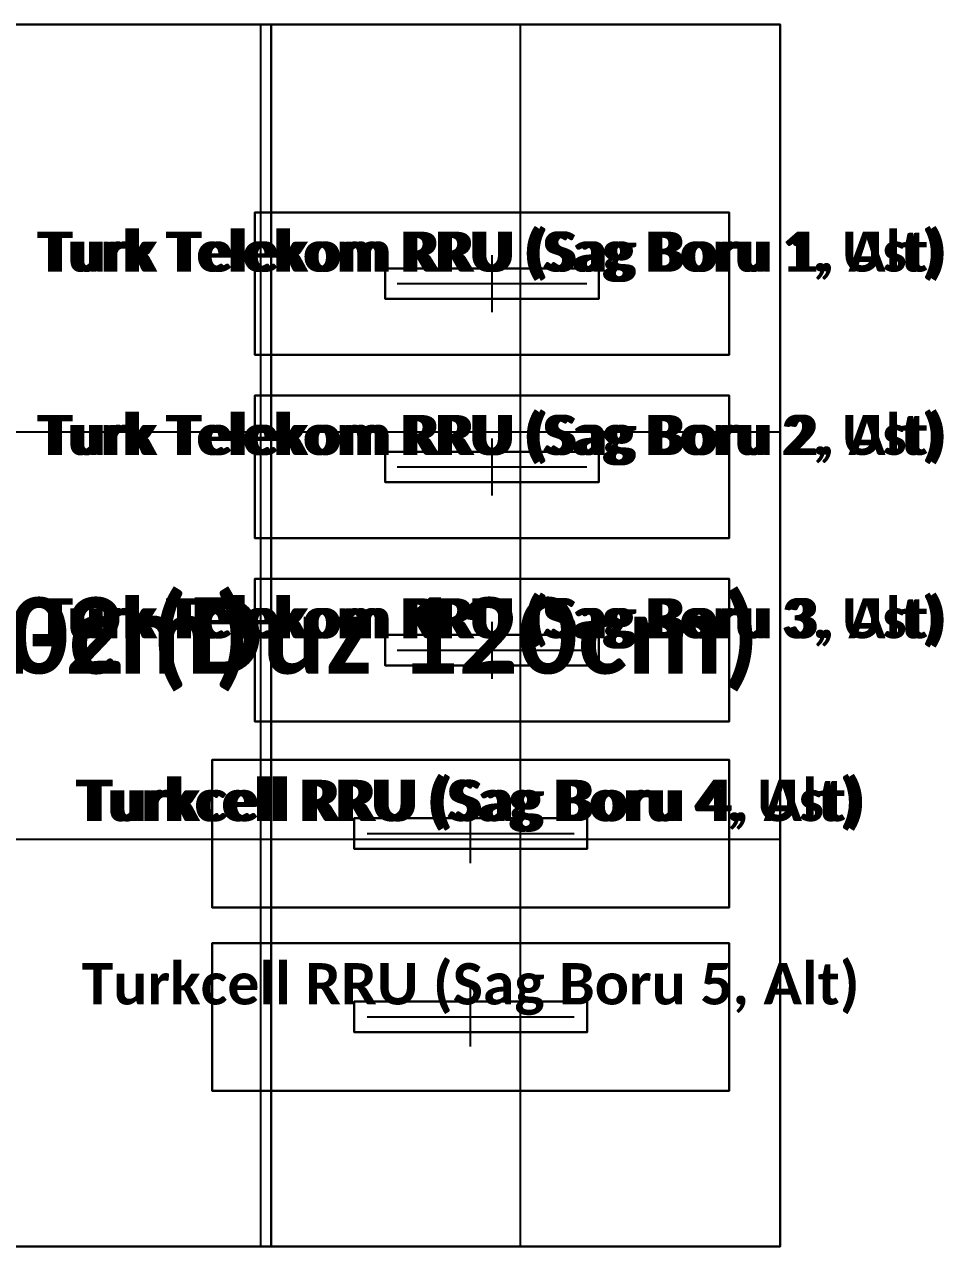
# Model space of a CAD drawing. Header units: millimetres. Extents: x -25000 to 25000, y -60388 to 35000.
# Drawn here: x -13082 to -12179, y -60256 to -59055 of the extents above; entities that cross this region are included whole.
import ezdxf
from ezdxf.enums import TextEntityAlignment as Align

# ---------------------------------------------------------------- set-up
doc = ezdxf.new("R2010")
doc.units = ezdxf.units.MM
for name, color, linetype in [('BLOK_OZEL_PLATFORM', 140, 'CONTINUOUS'), ('EKP_TURK_TELEKOM_RRU', 4, 'CONTINUOUS'), ('EKP_TURKCELL_RRU', 5, 'CONTINUOUS')]:
    doc.layers.add(name, color=color, linetype=linetype)
doc.styles.get("Standard").update_dxf_attribs({"font": 'calibrib.ttf'})

msp = doc.modelspace()

# ---------------------------------------------------------------- linework, layer by layer
at = {"layer": 'BLOK_OZEL_PLATFORM'}
for p, q in [((-12840, -59055.5, 18092), (-13860, -59055.5, 18092)), ((-12840, -59055.5, 18132), (-13860, -59055.5, 18132)), ((-12340, -59055.5, 18092), (-13360, -59055.5, 18092)), ((-12340, -59055.5, 18132), (-13360, -59055.5, 18132)), ((-12850, -60255.5, 18132), (-12850, -59055.5, 18132)), ((-12840, -60255.5, 18092), (-12840, -59055.5, 18092)), ((-12840, -60255.5, 18132), (-12840, -59055.5, 18132)), ((-12840, -59055.5, 18092), (-12840, -59055.5, 18132)), ((-12595, -60255.5, 18132), (-12595, -59055.5, 18132)), ((-12340, -60255.5, 18092), (-12340, -59055.5, 18092)), ((-12340, -60255.5, 18132), (-12340, -59055.5, 18132)), ((-12340, -59055.5, 18092), (-12340, -59055.5, 18132)), ((-13860, -59455.5, 18132), (-12840, -59455.5, 18132)), ((-13360, -59455.5, 18132), (-12340, -59455.5, 18132)), ((-13860, -59855.5, 18132), (-12840, -59855.5, 18132)), ((-13360, -59855.5, 18132), (-12340, -59855.5, 18132)), ((-13860, -60255.5, 18092), (-12840, -60255.5, 18092)), ((-13860, -60255.5, 18132), (-12840, -60255.5, 18132)), ((-13360, -60255.5, 18092), (-12340, -60255.5, 18092)), ((-13360, -60255.5, 18132), (-12340, -60255.5, 18132)), ((-12840, -60255.5, 18092), (-12840, -60255.5, 18132)), ((-12340, -60255.5, 18092), (-12340, -60255.5, 18132))]:
    msp.add_line(p, q, dxfattribs=at)
for points in [[(-13860, -60255.5, 18092), (-12840, -60255.5, 18092), (-12840, -59055.5, 18092), (-13860, -59055.5, 18092)], [(-13860, -60255.5, 18132), (-12840, -60255.5, 18132), (-12840, -59055.5, 18132), (-13860, -59055.5, 18132)], [(-13860, -59055.5, 18092), (-12840, -59055.5, 18092), (-12840, -59055.5, 18132), (-13860, -59055.5, 18132)], [(-13360, -60255.5, 18092), (-12340, -60255.5, 18092), (-12340, -59055.5, 18092), (-13360, -59055.5, 18092)], [(-13360, -60255.5, 18132), (-12340, -60255.5, 18132), (-12340, -59055.5, 18132), (-13360, -59055.5, 18132)], [(-13360, -59055.5, 18092), (-12340, -59055.5, 18092), (-12340, -59055.5, 18132), (-13360, -59055.5, 18132)], [(-12840, -60255.5, 18092), (-12840, -59055.5, 18092), (-12840, -59055.5, 18132), (-12840, -60255.5, 18132)], [(-12340, -60255.5, 18092), (-12340, -59055.5, 18092), (-12340, -59055.5, 18132), (-12340, -60255.5, 18132)], [(-13860, -60255.5, 18092), (-12840, -60255.5, 18092), (-12840, -60255.5, 18132), (-13860, -60255.5, 18132)], [(-13360, -60255.5, 18092), (-12340, -60255.5, 18092), (-12340, -60255.5, 18132), (-13360, -60255.5, 18132)]]:
    msp.add_3dface(points, dxfattribs=at)
at = {"layer": 'EKP_TURK_TELEKOM_RRU'}
for p, q in [((-12390, -59240, 18481), (-12856, -59240, 18481)), ((-12856, -59240, 18481), (-12856, -59380, 18481)), ((-12390, -59240, 18991), (-12856, -59240, 18991)), ((-12856, -59240, 18991), (-12856, -59380, 18991)), ((-12856, -59240, 18481), (-12856, -59240, 18991)), ((-12390, -59240, 19261), (-12856, -59240, 19261)), ((-12856, -59240, 19261), (-12856, -59380, 19261)), ((-12390, -59240, 19771), (-12856, -59240, 19771)), ((-12856, -59240, 19771), (-12856, -59380, 19771)), ((-12856, -59240, 19261), (-12856, -59240, 19771)), ((-12390, -59380, 18481), (-12390, -59240, 18481)), ((-12390, -59380, 18991), (-12390, -59240, 18991)), ((-12390, -59240, 18481), (-12390, -59240, 18991)), ((-12390, -59380, 19261), (-12390, -59240, 19261)), ((-12390, -59380, 19771), (-12390, -59240, 19771)), ((-12390, -59240, 19261), (-12390, -59240, 19771)), ((-12623, -59338, 18991), (-12623, -59282, 18991)), ((-12623, -59338, 19771), (-12623, -59282, 19771)), ((-12518.2, -59295, 18991), (-12727.9, -59295, 18991)), ((-12727.9, -59295, 18991), (-12727.9, -59325, 18991)), ((-12518.2, -59295, 19021), (-12727.9, -59295, 19021)), ((-12727.9, -59295, 19021), (-12727.9, -59325, 19021)), ((-12727.9, -59295, 18991), (-12727.9, -59295, 19021)), ((-12518.2, -59295, 19771), (-12727.9, -59295, 19771)), ((-12727.9, -59295, 19771), (-12727.9, -59325, 19771)), ((-12518.2, -59295, 19801), (-12727.9, -59295, 19801)), ((-12727.9, -59295, 19801), (-12727.9, -59325, 19801)), ((-12727.9, -59295, 19771), (-12727.9, -59295, 19801)), ((-12518.2, -59325, 18991), (-12518.2, -59295, 18991)), ((-12518.2, -59325, 19021), (-12518.2, -59295, 19021)), ((-12518.2, -59295, 18991), (-12518.2, -59295, 19021)), ((-12518.2, -59325, 19771), (-12518.2, -59295, 19771)), ((-12518.2, -59325, 19801), (-12518.2, -59295, 19801)), ((-12518.2, -59295, 19771), (-12518.2, -59295, 19801)), ((-12716.2, -59310, 18991), (-12529.8, -59310, 18991)), ((-12716.2, -59310, 19771), (-12529.8, -59310, 19771)), ((-12727.9, -59325, 18991), (-12518.2, -59325, 18991)), ((-12727.9, -59325, 19021), (-12518.2, -59325, 19021)), ((-12727.9, -59325, 18991), (-12727.9, -59325, 19021)), ((-12727.9, -59325, 19771), (-12518.2, -59325, 19771)), ((-12727.9, -59325, 19801), (-12518.2, -59325, 19801)), ((-12727.9, -59325, 19771), (-12727.9, -59325, 19801)), ((-12518.2, -59325, 18991), (-12518.2, -59325, 19021)), ((-12518.2, -59325, 19771), (-12518.2, -59325, 19801)), ((-12856, -59380, 18481), (-12390, -59380, 18481)), ((-12856, -59380, 18991), (-12390, -59380, 18991)), ((-12856, -59380, 18481), (-12856, -59380, 18991)), ((-12856, -59380, 19261), (-12390, -59380, 19261)), ((-12856, -59380, 19771), (-12390, -59380, 19771)), ((-12856, -59380, 19261), (-12856, -59380, 19771)), ((-12390, -59380, 18481), (-12390, -59380, 18991)), ((-12390, -59380, 19261), (-12390, -59380, 19771)), ((-12390, -59420, 18481), (-12856, -59420, 18481)), ((-12856, -59420, 18481), (-12856, -59560, 18481)), ((-12390, -59420, 18991), (-12856, -59420, 18991)), ((-12856, -59420, 18991), (-12856, -59560, 18991)), ((-12856, -59420, 18481), (-12856, -59420, 18991)), ((-12390, -59420, 19261), (-12856, -59420, 19261)), ((-12856, -59420, 19261), (-12856, -59560, 19261)), ((-12390, -59420, 19771), (-12856, -59420, 19771)), ((-12856, -59420, 19771), (-12856, -59560, 19771)), ((-12856, -59420, 19261), (-12856, -59420, 19771)), ((-12390, -59560, 18481), (-12390, -59420, 18481)), ((-12390, -59560, 18991), (-12390, -59420, 18991)), ((-12390, -59420, 18481), (-12390, -59420, 18991)), ((-12390, -59560, 19261), (-12390, -59420, 19261)), ((-12390, -59560, 19771), (-12390, -59420, 19771)), ((-12390, -59420, 19261), (-12390, -59420, 19771)), ((-12623, -59518, 18991), (-12623, -59462, 18991)), ((-12623, -59518, 19771), (-12623, -59462, 19771)), ((-12518.2, -59475, 18991), (-12727.9, -59475, 18991)), ((-12727.9, -59475, 18991), (-12727.9, -59505, 18991)), ((-12518.2, -59475, 19021), (-12727.9, -59475, 19021)), ((-12727.9, -59475, 19021), (-12727.9, -59505, 19021)), ((-12727.9, -59475, 18991), (-12727.9, -59475, 19021)), ((-12518.2, -59475, 19771), (-12727.9, -59475, 19771)), ((-12727.9, -59475, 19771), (-12727.9, -59505, 19771)), ((-12518.2, -59475, 19801), (-12727.9, -59475, 19801)), ((-12727.9, -59475, 19801), (-12727.9, -59505, 19801)), ((-12727.9, -59475, 19771), (-12727.9, -59475, 19801)), ((-12518.2, -59505, 18991), (-12518.2, -59475, 18991)), ((-12518.2, -59505, 19021), (-12518.2, -59475, 19021)), ((-12518.2, -59475, 18991), (-12518.2, -59475, 19021)), ((-12518.2, -59505, 19771), (-12518.2, -59475, 19771)), ((-12518.2, -59505, 19801), (-12518.2, -59475, 19801)), ((-12518.2, -59475, 19771), (-12518.2, -59475, 19801)), ((-12716.2, -59490, 18991), (-12529.8, -59490, 18991)), ((-12716.2, -59490, 19771), (-12529.8, -59490, 19771)), ((-12727.9, -59505, 18991), (-12518.2, -59505, 18991)), ((-12727.9, -59505, 19021), (-12518.2, -59505, 19021)), ((-12727.9, -59505, 18991), (-12727.9, -59505, 19021)), ((-12727.9, -59505, 19771), (-12518.2, -59505, 19771)), ((-12727.9, -59505, 19801), (-12518.2, -59505, 19801)), ((-12727.9, -59505, 19771), (-12727.9, -59505, 19801)), ((-12518.2, -59505, 18991), (-12518.2, -59505, 19021)), ((-12518.2, -59505, 19771), (-12518.2, -59505, 19801)), ((-12856, -59560, 18481), (-12390, -59560, 18481)), ((-12856, -59560, 18991), (-12390, -59560, 18991)), ((-12856, -59560, 18481), (-12856, -59560, 18991)), ((-12856, -59560, 19261), (-12390, -59560, 19261)), ((-12856, -59560, 19771), (-12390, -59560, 19771)), ((-12856, -59560, 19261), (-12856, -59560, 19771)), ((-12390, -59560, 18481), (-12390, -59560, 18991)), ((-12390, -59560, 19261), (-12390, -59560, 19771)), ((-12390, -59600, 18481), (-12856, -59600, 18481)), ((-12856, -59600, 18481), (-12856, -59740, 18481)), ((-12390, -59600, 18991), (-12856, -59600, 18991)), ((-12856, -59600, 18991), (-12856, -59740, 18991)), ((-12856, -59600, 18481), (-12856, -59600, 18991)), ((-12390, -59600, 19261), (-12856, -59600, 19261)), ((-12856, -59600, 19261), (-12856, -59740, 19261)), ((-12390, -59600, 19771), (-12856, -59600, 19771)), ((-12856, -59600, 19771), (-12856, -59740, 19771)), ((-12856, -59600, 19261), (-12856, -59600, 19771)), ((-12390, -59740, 18481), (-12390, -59600, 18481)), ((-12390, -59740, 18991), (-12390, -59600, 18991)), ((-12390, -59600, 18481), (-12390, -59600, 18991)), ((-12390, -59740, 19261), (-12390, -59600, 19261)), ((-12390, -59740, 19771), (-12390, -59600, 19771)), ((-12390, -59600, 19261), (-12390, -59600, 19771)), ((-12623, -59698, 18991), (-12623, -59642, 18991)), ((-12623, -59698, 19771), (-12623, -59642, 19771)), ((-12518.2, -59655, 18991), (-12727.9, -59655, 18991)), ((-12727.9, -59655, 18991), (-12727.9, -59685, 18991)), ((-12518.2, -59655, 19021), (-12727.9, -59655, 19021)), ((-12727.9, -59655, 19021), (-12727.9, -59685, 19021)), ((-12727.9, -59655, 18991), (-12727.9, -59655, 19021)), ((-12518.2, -59655, 19771), (-12727.9, -59655, 19771)), ((-12727.9, -59655, 19771), (-12727.9, -59685, 19771)), ((-12518.2, -59655, 19801), (-12727.9, -59655, 19801)), ((-12727.9, -59655, 19801), (-12727.9, -59685, 19801)), ((-12727.9, -59655, 19771), (-12727.9, -59655, 19801)), ((-12518.2, -59685, 18991), (-12518.2, -59655, 18991)), ((-12518.2, -59685, 19021), (-12518.2, -59655, 19021)), ((-12518.2, -59655, 18991), (-12518.2, -59655, 19021)), ((-12518.2, -59685, 19771), (-12518.2, -59655, 19771)), ((-12518.2, -59685, 19801), (-12518.2, -59655, 19801)), ((-12518.2, -59655, 19771), (-12518.2, -59655, 19801)), ((-12716.2, -59670, 18991), (-12529.8, -59670, 18991)), ((-12716.2, -59670, 19771), (-12529.8, -59670, 19771)), ((-12727.9, -59685, 18991), (-12518.2, -59685, 18991)), ((-12727.9, -59685, 19021), (-12518.2, -59685, 19021)), ((-12727.9, -59685, 18991), (-12727.9, -59685, 19021)), ((-12727.9, -59685, 19771), (-12518.2, -59685, 19771)), ((-12727.9, -59685, 19801), (-12518.2, -59685, 19801)), ((-12727.9, -59685, 19771), (-12727.9, -59685, 19801)), ((-12518.2, -59685, 18991), (-12518.2, -59685, 19021)), ((-12518.2, -59685, 19771), (-12518.2, -59685, 19801)), ((-12856, -59740, 18481), (-12390, -59740, 18481)), ((-12856, -59740, 18991), (-12390, -59740, 18991)), ((-12856, -59740, 18481), (-12856, -59740, 18991)), ((-12856, -59740, 19261), (-12390, -59740, 19261)), ((-12856, -59740, 19771), (-12390, -59740, 19771)), ((-12856, -59740, 19261), (-12856, -59740, 19771)), ((-12390, -59740, 18481), (-12390, -59740, 18991)), ((-12390, -59740, 19261), (-12390, -59740, 19771))]:
    msp.add_line(p, q, dxfattribs=at)
for points in [[(-12856, -59380, 18481), (-12390, -59380, 18481), (-12390, -59240, 18481), (-12856, -59240, 18481)], [(-12856, -59380, 18991), (-12390, -59380, 18991), (-12390, -59240, 18991), (-12856, -59240, 18991)], [(-12856, -59240, 18481), (-12390, -59240, 18481), (-12390, -59240, 18991), (-12856, -59240, 18991)], [(-12856, -59380, 18481), (-12856, -59240, 18481), (-12856, -59240, 18991), (-12856, -59380, 18991)], [(-12856, -59380, 19261), (-12390, -59380, 19261), (-12390, -59240, 19261), (-12856, -59240, 19261)], [(-12856, -59380, 19771), (-12390, -59380, 19771), (-12390, -59240, 19771), (-12856, -59240, 19771)], [(-12856, -59240, 19261), (-12390, -59240, 19261), (-12390, -59240, 19771), (-12856, -59240, 19771)], [(-12856, -59380, 19261), (-12856, -59240, 19261), (-12856, -59240, 19771), (-12856, -59380, 19771)], [(-12390, -59380, 18481), (-12390, -59240, 18481), (-12390, -59240, 18991), (-12390, -59380, 18991)], [(-12390, -59380, 19261), (-12390, -59240, 19261), (-12390, -59240, 19771), (-12390, -59380, 19771)], [(-12727.9, -59325, 18991), (-12518.2, -59325, 18991), (-12518.2, -59295, 18991), (-12727.9, -59295, 18991)], [(-12727.9, -59325, 19021), (-12518.2, -59325, 19021), (-12518.2, -59295, 19021), (-12727.9, -59295, 19021)], [(-12727.9, -59295, 18991), (-12518.2, -59295, 18991), (-12518.2, -59295, 19021), (-12727.9, -59295, 19021)], [(-12727.9, -59325, 18991), (-12727.9, -59295, 18991), (-12727.9, -59295, 19021), (-12727.9, -59325, 19021)], [(-12727.9, -59325, 19771), (-12518.2, -59325, 19771), (-12518.2, -59295, 19771), (-12727.9, -59295, 19771)], [(-12727.9, -59325, 19801), (-12518.2, -59325, 19801), (-12518.2, -59295, 19801), (-12727.9, -59295, 19801)], [(-12727.9, -59295, 19771), (-12518.2, -59295, 19771), (-12518.2, -59295, 19801), (-12727.9, -59295, 19801)], [(-12727.9, -59325, 19771), (-12727.9, -59295, 19771), (-12727.9, -59295, 19801), (-12727.9, -59325, 19801)], [(-12518.2, -59325, 18991), (-12518.2, -59295, 18991), (-12518.2, -59295, 19021), (-12518.2, -59325, 19021)], [(-12518.2, -59325, 19771), (-12518.2, -59295, 19771), (-12518.2, -59295, 19801), (-12518.2, -59325, 19801)], [(-12727.9, -59325, 18991), (-12518.2, -59325, 18991), (-12518.2, -59325, 19021), (-12727.9, -59325, 19021)], [(-12727.9, -59325, 19771), (-12518.2, -59325, 19771), (-12518.2, -59325, 19801), (-12727.9, -59325, 19801)], [(-12856, -59380, 18481), (-12390, -59380, 18481), (-12390, -59380, 18991), (-12856, -59380, 18991)], [(-12856, -59380, 19261), (-12390, -59380, 19261), (-12390, -59380, 19771), (-12856, -59380, 19771)], [(-12856, -59560, 18481), (-12390, -59560, 18481), (-12390, -59420, 18481), (-12856, -59420, 18481)], [(-12856, -59560, 18991), (-12390, -59560, 18991), (-12390, -59420, 18991), (-12856, -59420, 18991)], [(-12856, -59420, 18481), (-12390, -59420, 18481), (-12390, -59420, 18991), (-12856, -59420, 18991)], [(-12856, -59560, 18481), (-12856, -59420, 18481), (-12856, -59420, 18991), (-12856, -59560, 18991)], [(-12856, -59560, 19261), (-12390, -59560, 19261), (-12390, -59420, 19261), (-12856, -59420, 19261)], [(-12856, -59560, 19771), (-12390, -59560, 19771), (-12390, -59420, 19771), (-12856, -59420, 19771)], [(-12856, -59420, 19261), (-12390, -59420, 19261), (-12390, -59420, 19771), (-12856, -59420, 19771)], [(-12856, -59560, 19261), (-12856, -59420, 19261), (-12856, -59420, 19771), (-12856, -59560, 19771)], [(-12390, -59560, 18481), (-12390, -59420, 18481), (-12390, -59420, 18991), (-12390, -59560, 18991)], [(-12390, -59560, 19261), (-12390, -59420, 19261), (-12390, -59420, 19771), (-12390, -59560, 19771)], [(-12727.9, -59505, 18991), (-12518.2, -59505, 18991), (-12518.2, -59475, 18991), (-12727.9, -59475, 18991)], [(-12727.9, -59505, 19021), (-12518.2, -59505, 19021), (-12518.2, -59475, 19021), (-12727.9, -59475, 19021)], [(-12727.9, -59475, 18991), (-12518.2, -59475, 18991), (-12518.2, -59475, 19021), (-12727.9, -59475, 19021)], [(-12727.9, -59505, 18991), (-12727.9, -59475, 18991), (-12727.9, -59475, 19021), (-12727.9, -59505, 19021)], [(-12727.9, -59505, 19771), (-12518.2, -59505, 19771), (-12518.2, -59475, 19771), (-12727.9, -59475, 19771)], [(-12727.9, -59505, 19801), (-12518.2, -59505, 19801), (-12518.2, -59475, 19801), (-12727.9, -59475, 19801)], [(-12727.9, -59475, 19771), (-12518.2, -59475, 19771), (-12518.2, -59475, 19801), (-12727.9, -59475, 19801)], [(-12727.9, -59505, 19771), (-12727.9, -59475, 19771), (-12727.9, -59475, 19801), (-12727.9, -59505, 19801)], [(-12518.2, -59505, 18991), (-12518.2, -59475, 18991), (-12518.2, -59475, 19021), (-12518.2, -59505, 19021)], [(-12518.2, -59505, 19771), (-12518.2, -59475, 19771), (-12518.2, -59475, 19801), (-12518.2, -59505, 19801)], [(-12727.9, -59505, 18991), (-12518.2, -59505, 18991), (-12518.2, -59505, 19021), (-12727.9, -59505, 19021)], [(-12727.9, -59505, 19771), (-12518.2, -59505, 19771), (-12518.2, -59505, 19801), (-12727.9, -59505, 19801)], [(-12856, -59560, 18481), (-12390, -59560, 18481), (-12390, -59560, 18991), (-12856, -59560, 18991)], [(-12856, -59560, 19261), (-12390, -59560, 19261), (-12390, -59560, 19771), (-12856, -59560, 19771)], [(-12856, -59740, 18481), (-12390, -59740, 18481), (-12390, -59600, 18481), (-12856, -59600, 18481)], [(-12856, -59740, 18991), (-12390, -59740, 18991), (-12390, -59600, 18991), (-12856, -59600, 18991)], [(-12856, -59600, 18481), (-12390, -59600, 18481), (-12390, -59600, 18991), (-12856, -59600, 18991)], [(-12856, -59740, 18481), (-12856, -59600, 18481), (-12856, -59600, 18991), (-12856, -59740, 18991)], [(-12856, -59740, 19261), (-12390, -59740, 19261), (-12390, -59600, 19261), (-12856, -59600, 19261)], [(-12856, -59740, 19771), (-12390, -59740, 19771), (-12390, -59600, 19771), (-12856, -59600, 19771)], [(-12856, -59600, 19261), (-12390, -59600, 19261), (-12390, -59600, 19771), (-12856, -59600, 19771)], [(-12856, -59740, 19261), (-12856, -59600, 19261), (-12856, -59600, 19771), (-12856, -59740, 19771)], [(-12390, -59740, 18481), (-12390, -59600, 18481), (-12390, -59600, 18991), (-12390, -59740, 18991)], [(-12390, -59740, 19261), (-12390, -59600, 19261), (-12390, -59600, 19771), (-12390, -59740, 19771)], [(-12727.9, -59685, 18991), (-12518.2, -59685, 18991), (-12518.2, -59655, 18991), (-12727.9, -59655, 18991)], [(-12727.9, -59685, 19021), (-12518.2, -59685, 19021), (-12518.2, -59655, 19021), (-12727.9, -59655, 19021)], [(-12727.9, -59655, 18991), (-12518.2, -59655, 18991), (-12518.2, -59655, 19021), (-12727.9, -59655, 19021)], [(-12727.9, -59685, 18991), (-12727.9, -59655, 18991), (-12727.9, -59655, 19021), (-12727.9, -59685, 19021)], [(-12727.9, -59685, 19771), (-12518.2, -59685, 19771), (-12518.2, -59655, 19771), (-12727.9, -59655, 19771)], [(-12727.9, -59685, 19801), (-12518.2, -59685, 19801), (-12518.2, -59655, 19801), (-12727.9, -59655, 19801)], [(-12727.9, -59655, 19771), (-12518.2, -59655, 19771), (-12518.2, -59655, 19801), (-12727.9, -59655, 19801)], [(-12727.9, -59685, 19771), (-12727.9, -59655, 19771), (-12727.9, -59655, 19801), (-12727.9, -59685, 19801)], [(-12518.2, -59685, 18991), (-12518.2, -59655, 18991), (-12518.2, -59655, 19021), (-12518.2, -59685, 19021)], [(-12518.2, -59685, 19771), (-12518.2, -59655, 19771), (-12518.2, -59655, 19801), (-12518.2, -59685, 19801)], [(-12727.9, -59685, 18991), (-12518.2, -59685, 18991), (-12518.2, -59685, 19021), (-12727.9, -59685, 19021)], [(-12727.9, -59685, 19771), (-12518.2, -59685, 19771), (-12518.2, -59685, 19801), (-12727.9, -59685, 19801)], [(-12856, -59740, 18481), (-12390, -59740, 18481), (-12390, -59740, 18991), (-12856, -59740, 18991)], [(-12856, -59740, 19261), (-12390, -59740, 19261), (-12390, -59740, 19771), (-12856, -59740, 19771)]]:
    msp.add_3dface(points, dxfattribs=at)
at = {"layer": 'EKP_TURKCELL_RRU'}
for p, q in [((-12390, -59777.5, 18454.5), (-12898, -59777.5, 18454.5)), ((-12898, -59777.5, 18454.5), (-12898, -59922.5, 18454.5)), ((-12390, -59777.5, 19017.5), (-12898, -59777.5, 19017.5)), ((-12898, -59777.5, 19017.5), (-12898, -59922.5, 19017.5)), ((-12898, -59777.5, 18454.5), (-12898, -59777.5, 19017.5)), ((-12390, -59777.5, 19234.5), (-12898, -59777.5, 19234.5)), ((-12898, -59777.5, 19234.5), (-12898, -59922.5, 19234.5)), ((-12390, -59777.5, 19797.5), (-12898, -59777.5, 19797.5)), ((-12898, -59777.5, 19797.5), (-12898, -59922.5, 19797.5)), ((-12898, -59777.5, 19234.5), (-12898, -59777.5, 19797.5)), ((-12390, -59922.5, 18454.5), (-12390, -59777.5, 18454.5)), ((-12390, -59922.5, 19017.5), (-12390, -59777.5, 19017.5)), ((-12390, -59777.5, 18454.5), (-12390, -59777.5, 19017.5)), ((-12390, -59922.5, 19234.5), (-12390, -59777.5, 19234.5)), ((-12390, -59922.5, 19797.5), (-12390, -59777.5, 19797.5)), ((-12390, -59777.5, 19234.5), (-12390, -59777.5, 19797.5)), ((-12644, -59879, 19017.5), (-12644, -59821, 19017.5)), ((-12644, -59879, 19797.5), (-12644, -59821, 19797.5)), ((-12529.7, -59835, 19017.5), (-12758.3, -59835, 19017.5)), ((-12758.3, -59835, 19017.5), (-12758.3, -59865, 19017.5)), ((-12529.7, -59835, 19047.5), (-12758.3, -59835, 19047.5)), ((-12758.3, -59835, 19047.5), (-12758.3, -59865, 19047.5)), ((-12758.3, -59835, 19017.5), (-12758.3, -59835, 19047.5)), ((-12529.7, -59835, 19797.5), (-12758.3, -59835, 19797.5)), ((-12758.3, -59835, 19797.5), (-12758.3, -59865, 19797.5)), ((-12529.7, -59835, 19827.5), (-12758.3, -59835, 19827.5)), ((-12758.3, -59835, 19827.5), (-12758.3, -59865, 19827.5)), ((-12758.3, -59835, 19797.5), (-12758.3, -59835, 19827.5)), ((-12529.7, -59865, 19017.5), (-12529.7, -59835, 19017.5)), ((-12529.7, -59865, 19047.5), (-12529.7, -59835, 19047.5)), ((-12529.7, -59835, 19017.5), (-12529.7, -59835, 19047.5)), ((-12529.7, -59865, 19797.5), (-12529.7, -59835, 19797.5)), ((-12529.7, -59865, 19827.5), (-12529.7, -59835, 19827.5)), ((-12529.7, -59835, 19797.5), (-12529.7, -59835, 19827.5)), ((-12745.6, -59850, 19017.5), (-12542.4, -59850, 19017.5)), ((-12745.6, -59850, 19797.5), (-12542.4, -59850, 19797.5)), ((-12758.3, -59865, 19017.5), (-12529.7, -59865, 19017.5)), ((-12758.3, -59865, 19047.5), (-12529.7, -59865, 19047.5)), ((-12758.3, -59865, 19017.5), (-12758.3, -59865, 19047.5)), ((-12758.3, -59865, 19797.5), (-12529.7, -59865, 19797.5)), ((-12758.3, -59865, 19827.5), (-12529.7, -59865, 19827.5)), ((-12758.3, -59865, 19797.5), (-12758.3, -59865, 19827.5)), ((-12529.7, -59865, 19017.5), (-12529.7, -59865, 19047.5)), ((-12529.7, -59865, 19797.5), (-12529.7, -59865, 19827.5)), ((-12898, -59922.5, 18454.5), (-12390, -59922.5, 18454.5)), ((-12898, -59922.5, 19017.5), (-12390, -59922.5, 19017.5)), ((-12898, -59922.5, 18454.5), (-12898, -59922.5, 19017.5)), ((-12898, -59922.5, 19234.5), (-12390, -59922.5, 19234.5)), ((-12898, -59922.5, 19797.5), (-12390, -59922.5, 19797.5)), ((-12898, -59922.5, 19234.5), (-12898, -59922.5, 19797.5)), ((-12390, -59922.5, 18454.5), (-12390, -59922.5, 19017.5)), ((-12390, -59922.5, 19234.5), (-12390, -59922.5, 19797.5)), ((-12390, -59957.5, 18454.5), (-12898, -59957.5, 18454.5)), ((-12898, -59957.5, 18454.5), (-12898, -60102.5, 18454.5)), ((-12390, -59957.5, 19017.5), (-12898, -59957.5, 19017.5)), ((-12898, -59957.5, 19017.5), (-12898, -60102.5, 19017.5)), ((-12898, -59957.5, 18454.5), (-12898, -59957.5, 19017.5)), ((-12390, -60102.5, 18454.5), (-12390, -59957.5, 18454.5)), ((-12390, -60102.5, 19017.5), (-12390, -59957.5, 19017.5)), ((-12390, -59957.5, 18454.5), (-12390, -59957.5, 19017.5)), ((-12644, -60059, 19017.5), (-12644, -60001, 19017.5)), ((-12529.7, -60015, 19017.5), (-12758.3, -60015, 19017.5)), ((-12758.3, -60015, 19017.5), (-12758.3, -60045, 19017.5)), ((-12529.7, -60015, 19047.5), (-12758.3, -60015, 19047.5)), ((-12758.3, -60015, 19047.5), (-12758.3, -60045, 19047.5)), ((-12758.3, -60015, 19017.5), (-12758.3, -60015, 19047.5)), ((-12529.7, -60045, 19017.5), (-12529.7, -60015, 19017.5)), ((-12529.7, -60045, 19047.5), (-12529.7, -60015, 19047.5)), ((-12529.7, -60015, 19017.5), (-12529.7, -60015, 19047.5)), ((-12745.6, -60030, 19017.5), (-12542.4, -60030, 19017.5)), ((-12758.3, -60045, 19017.5), (-12529.7, -60045, 19017.5)), ((-12758.3, -60045, 19047.5), (-12529.7, -60045, 19047.5)), ((-12758.3, -60045, 19017.5), (-12758.3, -60045, 19047.5)), ((-12529.7, -60045, 19017.5), (-12529.7, -60045, 19047.5)), ((-12898, -60102.5, 18454.5), (-12390, -60102.5, 18454.5)), ((-12898, -60102.5, 19017.5), (-12390, -60102.5, 19017.5)), ((-12898, -60102.5, 18454.5), (-12898, -60102.5, 19017.5)), ((-12390, -60102.5, 18454.5), (-12390, -60102.5, 19017.5))]:
    msp.add_line(p, q, dxfattribs=at)
for points in [[(-12898, -59922.5, 18454.5), (-12390, -59922.5, 18454.5), (-12390, -59777.5, 18454.5), (-12898, -59777.5, 18454.5)], [(-12898, -59922.5, 19017.5), (-12390, -59922.5, 19017.5), (-12390, -59777.5, 19017.5), (-12898, -59777.5, 19017.5)], [(-12898, -59777.5, 18454.5), (-12390, -59777.5, 18454.5), (-12390, -59777.5, 19017.5), (-12898, -59777.5, 19017.5)], [(-12898, -59922.5, 18454.5), (-12898, -59777.5, 18454.5), (-12898, -59777.5, 19017.5), (-12898, -59922.5, 19017.5)], [(-12898, -59922.5, 19234.5), (-12390, -59922.5, 19234.5), (-12390, -59777.5, 19234.5), (-12898, -59777.5, 19234.5)], [(-12898, -59922.5, 19797.5), (-12390, -59922.5, 19797.5), (-12390, -59777.5, 19797.5), (-12898, -59777.5, 19797.5)], [(-12898, -59777.5, 19234.5), (-12390, -59777.5, 19234.5), (-12390, -59777.5, 19797.5), (-12898, -59777.5, 19797.5)], [(-12898, -59922.5, 19234.5), (-12898, -59777.5, 19234.5), (-12898, -59777.5, 19797.5), (-12898, -59922.5, 19797.5)], [(-12390, -59922.5, 18454.5), (-12390, -59777.5, 18454.5), (-12390, -59777.5, 19017.5), (-12390, -59922.5, 19017.5)], [(-12390, -59922.5, 19234.5), (-12390, -59777.5, 19234.5), (-12390, -59777.5, 19797.5), (-12390, -59922.5, 19797.5)], [(-12758.3, -59865, 19017.5), (-12529.7, -59865, 19017.5), (-12529.7, -59835, 19017.5), (-12758.3, -59835, 19017.5)], [(-12758.3, -59865, 19047.5), (-12529.7, -59865, 19047.5), (-12529.7, -59835, 19047.5), (-12758.3, -59835, 19047.5)], [(-12758.3, -59835, 19017.5), (-12529.7, -59835, 19017.5), (-12529.7, -59835, 19047.5), (-12758.3, -59835, 19047.5)], [(-12758.3, -59865, 19017.5), (-12758.3, -59835, 19017.5), (-12758.3, -59835, 19047.5), (-12758.3, -59865, 19047.5)], [(-12758.3, -59865, 19797.5), (-12529.7, -59865, 19797.5), (-12529.7, -59835, 19797.5), (-12758.3, -59835, 19797.5)], [(-12758.3, -59865, 19827.5), (-12529.7, -59865, 19827.5), (-12529.7, -59835, 19827.5), (-12758.3, -59835, 19827.5)], [(-12758.3, -59835, 19797.5), (-12529.7, -59835, 19797.5), (-12529.7, -59835, 19827.5), (-12758.3, -59835, 19827.5)], [(-12758.3, -59865, 19797.5), (-12758.3, -59835, 19797.5), (-12758.3, -59835, 19827.5), (-12758.3, -59865, 19827.5)], [(-12529.7, -59865, 19017.5), (-12529.7, -59835, 19017.5), (-12529.7, -59835, 19047.5), (-12529.7, -59865, 19047.5)], [(-12529.7, -59865, 19797.5), (-12529.7, -59835, 19797.5), (-12529.7, -59835, 19827.5), (-12529.7, -59865, 19827.5)], [(-12758.3, -59865, 19017.5), (-12529.7, -59865, 19017.5), (-12529.7, -59865, 19047.5), (-12758.3, -59865, 19047.5)], [(-12758.3, -59865, 19797.5), (-12529.7, -59865, 19797.5), (-12529.7, -59865, 19827.5), (-12758.3, -59865, 19827.5)], [(-12898, -59922.5, 18454.5), (-12390, -59922.5, 18454.5), (-12390, -59922.5, 19017.5), (-12898, -59922.5, 19017.5)], [(-12898, -59922.5, 19234.5), (-12390, -59922.5, 19234.5), (-12390, -59922.5, 19797.5), (-12898, -59922.5, 19797.5)], [(-12898, -60102.5, 18454.5), (-12390, -60102.5, 18454.5), (-12390, -59957.5, 18454.5), (-12898, -59957.5, 18454.5)], [(-12898, -60102.5, 19017.5), (-12390, -60102.5, 19017.5), (-12390, -59957.5, 19017.5), (-12898, -59957.5, 19017.5)], [(-12898, -59957.5, 18454.5), (-12390, -59957.5, 18454.5), (-12390, -59957.5, 19017.5), (-12898, -59957.5, 19017.5)], [(-12898, -60102.5, 18454.5), (-12898, -59957.5, 18454.5), (-12898, -59957.5, 19017.5), (-12898, -60102.5, 19017.5)], [(-12390, -60102.5, 18454.5), (-12390, -59957.5, 18454.5), (-12390, -59957.5, 19017.5), (-12390, -60102.5, 19017.5)], [(-12758.3, -60045, 19017.5), (-12529.7, -60045, 19017.5), (-12529.7, -60015, 19017.5), (-12758.3, -60015, 19017.5)], [(-12758.3, -60045, 19047.5), (-12529.7, -60045, 19047.5), (-12529.7, -60015, 19047.5), (-12758.3, -60015, 19047.5)], [(-12758.3, -60015, 19017.5), (-12529.7, -60015, 19017.5), (-12529.7, -60015, 19047.5), (-12758.3, -60015, 19047.5)], [(-12758.3, -60045, 19017.5), (-12758.3, -60015, 19017.5), (-12758.3, -60015, 19047.5), (-12758.3, -60045, 19047.5)], [(-12529.7, -60045, 19017.5), (-12529.7, -60015, 19017.5), (-12529.7, -60015, 19047.5), (-12529.7, -60045, 19047.5)], [(-12758.3, -60045, 19017.5), (-12529.7, -60045, 19017.5), (-12529.7, -60045, 19047.5), (-12758.3, -60045, 19047.5)], [(-12898, -60102.5, 18454.5), (-12390, -60102.5, 18454.5), (-12390, -60102.5, 19017.5), (-12898, -60102.5, 19017.5)]]:
    msp.add_3dface(points, dxfattribs=at)

# ---------------------------------------------------------------- texts
at = {"layer": 'BLOK_OZEL_PLATFORM'}
for p in [(-13350, -59655.5), (-12850, -59655.5)]:
    msp.add_text('Tabla-2 (Duz 120cm)', height=75, dxfattribs=at).set_placement(p, align=Align.MIDDLE_CENTER)
at = {"layer": 'EKP_TURK_TELEKOM_RRU'}
for s, p in [('Turk Telekom RRU (Sag Boru 1, Ust)', (-12623, -59278.6)), ('Turk Telekom RRU (Sag Boru 1, Alt)', (-12623, -59278.6)), ('Turk Telekom RRU (Sag Boru 2, Ust)', (-12623, -59458.6)), ('Turk Telekom RRU (Sag Boru 2, Alt)', (-12623, -59458.6)), ('Turk Telekom RRU (Sag Boru 3, Ust)', (-12623, -59638.6)), ('Turk Telekom RRU (Sag Boru 3, Alt)', (-12623, -59638.6))]:
    msp.add_text(s, height=39.2, dxfattribs=at).set_placement(p, align=Align.MIDDLE_CENTER)
at = {"layer": 'EKP_TURKCELL_RRU'}
for s, p in [('Turkcell RRU (Sag Boru 4, Ust)', (-12644, -59817.5)), ('Turkcell RRU (Sag Boru 4, Alt)', (-12644, -59817.5)), ('Turkcell RRU (Sag Boru 5, Alt)', (-12644, -59997.5))]:
    msp.add_text(s, height=40.6, dxfattribs=at).set_placement(p, align=Align.MIDDLE_CENTER)

doc.saveas('drawing.dxf')
